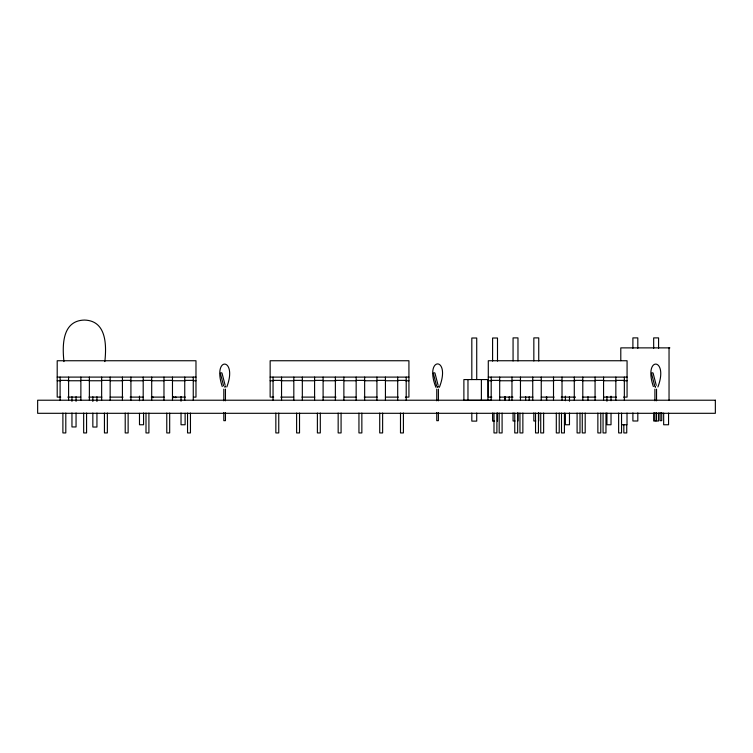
<?xml version="1.0" encoding="UTF-8"?>
<svg xmlns="http://www.w3.org/2000/svg" width="753" height="753" viewBox="0 0 753 753"><rect width="100%" height="100%" fill="white"/><g stroke="black" fill="none" stroke-linecap="round" stroke-linejoin="round"><path stroke-width="1.13" d="M226.804 386.976C238.052 357.571 211.838 355.548 222.267 386.581M657.896 386.976C669.144 357.571 642.93 355.548 653.359 386.581M439.385 387.277C451.574 356.141 423.666 356.141 435.865 387.277M224.846 387.108L225.448 386.656L224.846 386.76M437.794 387.108L438.397 386.656L437.794 386.76M669.869 347.877L620.792 347.877L620.792 360.668M57.2 377.102L195.978 377.102M270.148 377.102L408.926 377.102M488.292 377.102L627.07 377.102M60.099 380.378L68.598 380.378M80.872 380.378L89.372 380.378M101.646 380.378L110.154 380.378M122.419 380.378L130.928 380.378M143.192 380.378L151.701 380.378M163.975 380.378L172.475 380.378M184.749 380.378L193.257 380.378M273.047 380.378L281.547 380.378M293.821 380.378L302.329 380.378M314.594 380.378L323.103 380.378M335.367 380.378L343.876 380.378M356.15 380.378L364.65 380.378M376.924 380.378L385.432 380.378M397.697 380.378L406.206 380.378M491.191 380.378L499.691 380.378M511.965 380.378L520.464 380.378M532.738 380.378L541.247 380.378M553.511 380.378L562.02 380.378M574.285 380.378L582.794 380.378M595.068 380.378L603.567 380.378M615.841 380.378L624.35 380.378M57.2 380.754L60.729 380.754M67.779 380.754L80.722 380.754M88.958 380.754L101.89 380.754M110.126 380.754L123.059 380.754M130.118 380.754L143.051 380.754M151.287 380.754L164.22 380.754M172.456 380.754L185.389 380.754M193.625 380.754L195.978 380.754M270.148 380.754L273.678 380.754M280.737 380.754L293.67 380.754M301.906 380.754L314.839 380.754M323.075 380.754L336.007 380.754M344.243 380.754L356 380.754M364.236 380.754L377.168 380.754M385.404 380.754L398.346 380.754M405.396 380.754L408.926 380.754M488.292 380.754L491.822 380.754M500.048 380.754L512.991 380.754M520.05 380.754L532.983 380.754M541.219 380.754L554.152 380.754M561.211 380.754L575.32 380.754M582.38 380.754L595.312 380.754M603.548 380.754L616.481 380.754M623.54 380.754L627.07 380.754M60.729 397.113L57.2 397.113L57.2 360.743L195.978 360.743L195.978 397.113L193.625 397.113M67.779 397.113L80.722 397.113M88.958 397.113L101.89 397.113M110.126 397.113L123.059 397.113M130.118 397.113L143.051 397.113M151.287 397.113L164.22 397.113M172.456 397.113L185.389 397.113M273.678 397.113L270.148 397.113L270.148 360.743L408.926 360.743L408.926 397.113L405.396 397.113M280.737 397.113L293.67 397.113M301.906 397.113L314.839 397.113M323.075 397.113L336.007 397.113M344.243 397.113L356 397.113M364.236 397.113L377.168 397.113M385.404 397.113L398.346 397.113M491.822 397.113L488.292 397.113L488.292 360.743L627.07 360.743L627.07 397.113L623.54 397.113M500.048 397.113L512.991 397.113M520.05 397.113L532.983 397.113M541.219 397.113L554.152 397.113M561.211 397.113L575.32 397.113M582.38 397.113L595.802 397.113M603.548 397.113L616.481 397.113M491.285 400.342L463.886 400.342L463.886 379.568L487.935 379.568L487.935 400.342M515.024 420.993L513.066 420.993L513.066 412.917M535.807 420.993L533.839 420.993L533.839 412.917M494.561 421.115L492.594 421.115L492.594 413.039M622.11 424.758L627.014 424.758L627.014 413.077M655.515 386.76L654.903 386.656L655.515 387.136M437.173 386.75L437.173 387.098M656.249 385.367L653.077 373.008L652.089 372.744L651.496 373.375L654.696 385.875M438.105 385.367L434.933 373.008L433.944 372.744L433.351 373.375L436.552 385.875M225.156 385.367L221.984 373.008L220.996 372.744L220.403 373.375L223.603 385.875M669.04 347.877L669.04 400.219M668.56 413.077L668.56 424.758L663.657 424.758L663.657 413.077M661.736 412.493L661.736 420.673L660.099 420.673L660.099 412.493M658.583 348.281L658.583 337.89L653.67 337.89L653.67 348.281M658.583 412.917L658.583 420.993L653.67 420.993L653.67 412.917M656.541 389.132L656.541 400.812M656.541 412.493L656.541 420.673L654.903 420.673L654.903 412.493M654.903 389.132L654.903 400.812M637.81 348.281L637.81 337.89L632.896 337.89L632.896 348.281M637.81 412.917L637.81 420.993L632.896 420.993L632.896 412.917M626.741 424.758L626.741 432.937L623.832 432.937L623.832 424.758M624.35 377.102L624.35 400.219M621.545 413.077L621.545 432.937L618.637 432.937L618.637 413.077M615.841 377.102L615.841 400.219M611.022 396.153L611.022 400.737M611.022 413.322L611.022 424.758L606.937 424.758L606.937 412.992M606.937 396.52L606.937 401.227M605.967 413.077L605.967 432.937L603.059 432.937L603.059 413.077M603.567 377.102L603.567 400.219M600.772 413.077L600.772 432.937L597.863 432.937L597.863 413.077M595.068 377.102L595.068 400.219M587.989 396.718L587.989 400.219M585.194 413.077L585.194 432.937L582.276 432.937L582.276 413.077M582.794 377.102L582.794 400.219M579.998 413.077L579.998 432.937L577.09 432.937L577.09 413.077M574.708 396.784L574.708 397.763M574.285 377.102L574.285 400.219M569.475 396.52L569.475 401.227M569.475 412.992L569.475 424.758L565.381 424.758L565.381 413.322M565.381 396.153L565.381 400.737M564.421 413.077L564.421 432.937L561.503 432.937L561.503 413.077M562.02 377.102L562.02 400.219M559.225 413.077L559.225 432.937L556.307 432.937L556.307 413.077M553.511 377.102L553.511 400.219M546.678 396.756L546.678 400.219M546.443 396.718L546.443 400.219M543.638 413.077L543.638 432.937L540.729 432.937L540.729 413.077M541.247 377.102L541.247 400.219M538.743 360.979L538.743 337.89L533.839 337.89L533.839 360.979M538.743 412.917L538.743 420.993M538.451 413.077L538.451 432.937L535.534 432.937L535.534 413.077M532.738 377.102L532.738 400.219M529.18 396.756L529.18 400.219M525.66 396.718L525.66 400.219M522.864 413.077L522.864 432.937L519.956 432.937L519.956 413.077M520.464 377.102L520.464 400.219M517.97 360.979L517.97 337.89L513.066 337.89L513.066 360.979M517.97 412.917L517.97 420.993M517.669 413.077L517.669 432.937L514.76 432.937L514.76 413.077M511.965 377.102L511.965 400.219M509.216 396.756L509.216 400.219M505.432 396.878L505.432 400.342M505.131 396.756L505.131 400.219M504.887 396.718L504.887 400.219M502.091 413.077L502.091 432.937L499.183 432.937L499.183 413.077M499.691 377.102L499.691 400.219M497.498 361.101L497.498 338.012L492.594 338.012L492.594 361.101M497.498 413.039L497.498 421.115M496.895 413.077L496.895 432.937L493.987 432.937L493.987 413.077M491.191 377.102L491.191 400.219M481.383 379.568L481.383 400.342M476.724 379.568L476.724 338.012L471.82 338.012L471.82 379.568M476.724 413.039L476.724 421.115L471.82 421.115L471.82 413.039M467.971 379.568L467.971 400.342M438.397 389.132L438.397 400.812M438.397 412.493L438.397 420.673L436.759 420.673L436.759 412.493M436.759 389.132L436.759 400.812M406.206 377.102L406.206 400.219M403.41 413.077L403.41 432.937L400.492 432.937L400.492 413.077M397.697 377.102L397.697 400.219M385.432 377.102L385.432 400.219M382.628 413.077L382.628 432.937L379.719 432.937L379.719 413.077M376.924 377.102L376.924 400.219M364.65 377.102L364.65 400.219M361.854 413.077L361.854 432.937L358.946 432.937L358.946 413.077M356.15 377.102L356.15 400.219M343.876 377.102L343.876 400.219M341.081 413.077L341.081 432.937L338.163 432.937L338.163 413.077M335.367 377.102L335.367 400.219M323.103 377.102L323.103 400.219M320.307 413.077L320.307 432.937L317.389 432.937L317.389 413.077M314.594 377.102L314.594 400.219M302.329 377.102L302.329 400.219M299.525 413.077L299.525 432.937L296.616 432.937L296.616 413.077M293.821 377.102L293.821 400.219M281.547 377.102L281.547 400.219M278.751 413.077L278.751 432.937L275.843 432.937L275.843 413.077M273.047 377.102L273.047 400.219M225.448 389.132L225.448 400.812M225.448 412.493L225.448 420.673L223.81 420.673L223.81 412.493M223.81 389.132L223.81 400.812M193.257 377.102L193.257 400.219M190.453 413.077L190.453 432.937L187.544 432.937L187.544 413.077M185.125 413.322L185.125 424.758L181.031 424.758L181.031 412.992M184.749 377.102L184.749 400.219M181.031 396.52L181.031 401.227M175.797 396.784L175.797 397.763M173.755 396.784L173.755 397.763M172.475 377.102L172.475 400.219M169.679 413.077L169.679 432.937L166.771 432.937L166.771 413.077M163.975 377.102L163.975 400.219M152.897 396.784L152.897 397.763M151.701 377.102L151.701 400.219M148.906 413.077L148.906 432.937L145.997 432.937L145.997 413.077M143.569 412.992L143.569 424.758L139.484 424.758L139.484 413.322M143.192 377.102L143.192 400.219M139.484 396.153L139.484 400.737M130.928 377.102L130.928 400.219M128.132 413.077L128.132 432.937L125.214 432.937L125.214 413.077M122.419 377.102L122.419 400.219M110.154 377.102L110.154 400.219M107.359 413.077L107.359 432.937L104.441 432.937L104.441 413.077M104.846 361.6C106.597 345.241 106.634 320.609 84.392 320.063C62.151 320.609 62.198 345.241 63.949 361.6M101.646 377.102L101.646 400.219M96.939 396.784L96.939 401.443M96.939 413.077L96.939 427.036L92.845 427.036L92.845 413.077M92.845 396.784L92.845 401.443M89.372 377.102L89.372 400.219M86.576 413.077L86.576 432.937L83.668 432.937L83.668 413.077M80.872 377.102L80.872 400.219M76.053 396.699L76.053 401.349M76.053 412.983L76.053 426.951L71.959 426.951L71.959 412.983M71.959 396.699L71.959 401.349M68.598 377.102L68.598 400.219M65.803 413.077L65.803 432.937L62.894 432.937L62.894 413.077M60.099 377.102L60.099 400.219M715.35 400.219L37.65 400.219L37.65 413.303L715.35 413.303L715.35 400.219"/></g></svg>
